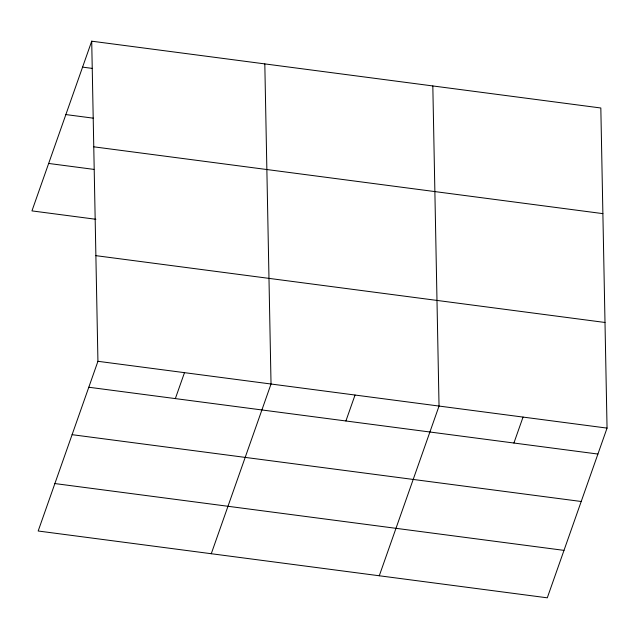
<?xml version="1.0" encoding="UTF-8"?>
<svg xmlns="http://www.w3.org/2000/svg" width="639" height="639" viewBox="0 0 639 639"><rect width="100%" height="100%" fill="white"/><g stroke="black" fill="none" stroke-linecap="round" stroke-linejoin="round"><path stroke-width="0.96" d="M91.712 41.184L97.935 361.299L38.172 531.009L547.288 597.816L607.05 428.106L600.828 107.991L91.712 41.184L31.95 210.894L95.882 219.281M175.35 398.592L184.487 372.657M211.269 553.725L271.032 384.015L264.81 63.9M345.907 420.973L355.036 395.038M379.278 575.771L439.041 406.061L432.819 85.945M513.908 443.027L523.045 417.083M82.583 67.127L92.415 68.413M65.873 114.573L93.414 118.183M93.765 146.818L602.881 213.634M48.66 163.448L93.901 169.391M95.882 255.656L604.997 322.471M97.935 361.299L607.05 428.106M88.797 387.242L597.912 454.049M72.095 434.68L581.21 501.487M54.882 483.563L563.989 550.371"/></g></svg>
